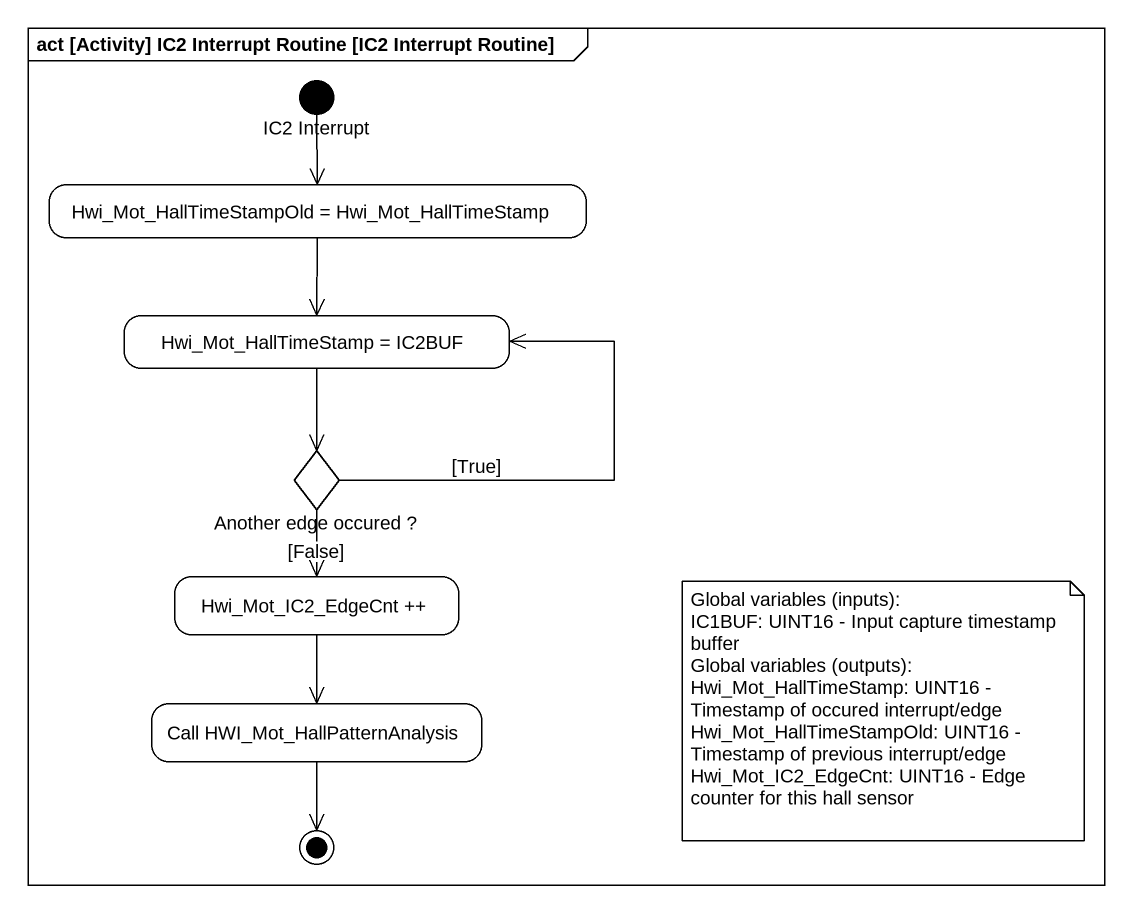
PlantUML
@startuml
mainframe act [Activity] IC2 Interrupt Routine [IC2 Interrupt Routine]
hide empty description
state "IC2 Interrupt" as IC2_Interrupt <<start>>
state "Hwi_Mot_HallTimeStampOld = Hwi_Mot_HallTimeStamp" as Hwi_Mot_HallTimeStampOld
state "Hwi_Mot_HallTimeStamp = IC2BUF" as Hwi_Mot_HallTimeStamp_IC2BUF
state "Another edge occured ?" as Another_edge_occured <<choice>>
state "Hwi_Mot_IC2_EdgeCnt ++" as Hwi_Mot_IC2_EdgeCnt
state "Call HWI_Mot_HallPatternAnalysis" as Call_HWI_Mot
IC2_Interrupt --> Hwi_Mot_HallTimeStampOld
Hwi_Mot_HallTimeStampOld --> Hwi_Mot_HallTimeStamp_IC2BUF
Hwi_Mot_HallTimeStamp_IC2BUF --> Another_edge_occured
Another_edge_occured -up-> Hwi_Mot_HallTimeStamp_IC2BUF : [True]
Another_edge_occured --> Hwi_Mot_IC2_EdgeCnt : [False]
Hwi_Mot_IC2_EdgeCnt --> Call_HWI_Mot
Call_HWI_Mot --> [*]
note as N1
  Global variables (inputs):
  IC1BUF: UINT16 - Input capture timestamp buffer
  Global variables (outputs):
  Hwi_Mot_HallTimeStamp: UINT16 - Timestamp of occured interrupt/edge
  Hwi_Mot_HallTimeStampOld: UINT16 - Timestamp of previous interrupt/edge
  Hwi_Mot_IC2_EdgeCnt: UINT16 - Edge counter for this hall sensor
end note
@enduml
